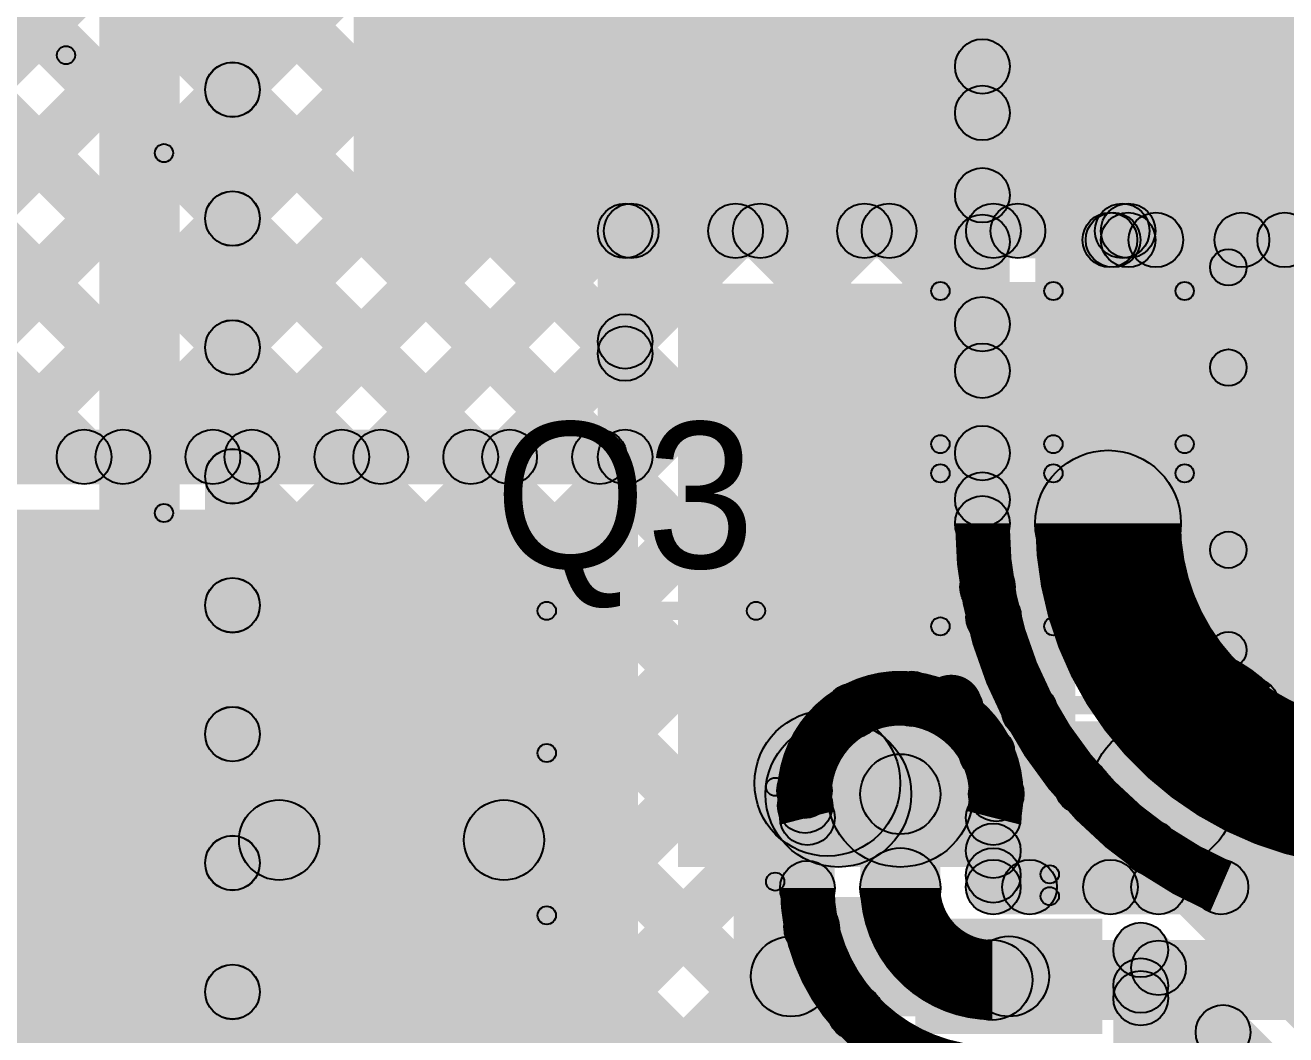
# Model space of a CAD drawing. Header units: millimetres. Extents: x 0 to 210, y 0 to 213.
# Drawn here: x 0.8249 to 1.1707, y 2.653 to 2.9299 of the extents above; entities that cross this region are included whole.
import ezdxf

# ---------------------------------------------------------------- set-up
doc = ezdxf.new("R2010")
doc.units = ezdxf.units.MM
doc.header["$MEASUREMENT"] = 0
for name, color, linetype in [('BottomLayer', 5, 'Continuous'), ('TopLayer', 1, 'Continuous'), ('TopOverlay', 2, 'Continuous'), ('TopPaste', 8, 'Continuous'), ('TopSolder', 216, 'Continuous'), ('ViaHoleLayer', 16, 'Continuous')]:
    doc.layers.add(name, color=color, linetype=linetype)

# ---------------------------------------------------------------- blocks, each defined once
blk = doc.blocks.new('____23_60')
at = {"layer": 'TopLayer'}
for points in [[(-0.01614, 0.05748), (0.01614, 0.05748), (0.01614, 0.02126), (-0.01614, 0.02126)], [(-0.05354, -0.02126), (-0.02126, -0.02126), (-0.02126, -0.05748), (-0.05354, -0.05748)], [(0.02126, -0.02126), (0.05354, -0.02126), (0.05354, -0.05748), (0.02126, -0.05748)]]:
    blk.add_hatch(color=1, dxfattribs=at).paths.add_polyline_path(points)
at = {"layer": 'TopOverlay'}
h = blk.add_hatch(color=2, dxfattribs=at)
edge = h.paths.add_edge_path()
edge.add_arc((-0.06127, 0.034), 0.0025, 0, 360)
h = blk.add_hatch(color=2, dxfattribs=at)
edge = h.paths.add_edge_path()
edge.add_arc((-0.06127, 0.034), 0.0025, 0, 360)
for points in [[(-0.06127, 0.0315), (-0.06127, 0.0365), (-0.02227, 0.0365), (-0.02227, 0.0315)], [(0.02227, 0.0315), (0.02227, 0.0365), (0.06127, 0.0365), (0.06127, 0.0315)], [(-0.06377, 0.034), (-0.05877, 0.034), (-0.05877, -0.02252), (-0.06377, -0.02252)], [(0.05877, 0.034), (0.06377, 0.034), (0.06377, -0.02339), (0.05877, -0.02339)], [(-0.013, -0.03117), (-0.013, -0.02617), (0.013, -0.02617), (0.013, -0.03117)]]:
    blk.add_hatch(color=2, dxfattribs=at).paths.add_polyline_path(points)
h = blk.add_hatch(color=2, dxfattribs=at)
edge = h.paths.add_edge_path()
edge.add_arc((-0.02227, 0.034), 0.0025, 0, 360)
h = blk.add_hatch(color=2, dxfattribs=at)
edge = h.paths.add_edge_path()
edge.add_arc((0.02227, 0.034), 0.0025, 0, 360)
h = blk.add_hatch(color=2, dxfattribs=at)
edge = h.paths.add_edge_path()
edge.add_arc((0.06127, 0.034), 0.0025, 0, 360)
h = blk.add_hatch(color=2, dxfattribs=at)
edge = h.paths.add_edge_path()
edge.add_arc((0.06127, 0.034), 0.0025, 0, 360)
h = blk.add_hatch(color=2, dxfattribs=at)
edge = h.paths.add_edge_path()
edge.add_arc((-0.06127, -0.02252), 0.0025, 0, 360)
h = blk.add_hatch(color=2, dxfattribs=at)
edge = h.paths.add_edge_path()
edge.add_arc((0.06127, -0.02339), 0.0025, 0, 360)
h = blk.add_hatch(color=2, dxfattribs=at)
edge = h.paths.add_edge_path()
edge.add_arc((-0.013, -0.02867), 0.0025, 0, 360)
h = blk.add_hatch(color=2, dxfattribs=at)
edge = h.paths.add_edge_path()
edge.add_arc((0.013, -0.02867), 0.0025, 0, 360)
h = blk.add_hatch(color=2, dxfattribs=at)
edge = h.paths.add_edge_path()
edge.add_arc((-0.07161, -0.045), 0.005, 0, 360)
h = blk.add_hatch(color=2, dxfattribs=at)
edge = h.paths.add_edge_path()
edge.add_arc((-0.06439, -0.045), 0.005, 0, 360)
at = {"layer": 'TopPaste'}
for points in [[(-0.01614, 0.05748), (0.01614, 0.05748), (0.01614, 0.02126), (-0.01614, 0.02126)], [(-0.05354, -0.02126), (-0.02126, -0.02126), (-0.02126, -0.05748), (-0.05354, -0.05748)], [(0.02126, -0.02126), (0.05354, -0.02126), (0.05354, -0.05748), (0.02126, -0.05748)]]:
    blk.add_hatch(color=8, dxfattribs=at).paths.add_polyline_path(points)
at = {"layer": 'TopSolder'}
for points in [[(-0.02014, 0.06148), (0.02014, 0.06148), (0.02014, 0.01726), (-0.02014, 0.01726)], [(-0.05754, -0.01726), (-0.01726, -0.01726), (-0.01726, -0.06148), (-0.05754, -0.06148)], [(0.01726, -0.01726), (0.05754, -0.01726), (0.05754, -0.06148), (0.01726, -0.06148)]]:
    blk.add_hatch(color=216, dxfattribs=at).paths.add_polyline_path(points)
at = {"layer": 'TopOverlay', "const_width": 0.01}
blk.add_lwpolyline([(-0.06439, -0.045, 1), (-0.07161, -0.045, 1)], format="xyb", close=True, dxfattribs=at)
at = {"layer": 'TopOverlay'}
for centre, radius in [((-0.06127, 0.034), 0.0025), ((-0.06127, 0.034), 0.0025), ((-0.02227, 0.034), 0.0025), ((0.02227, 0.034), 0.0025), ((0.06127, 0.034), 0.0025), ((0.06127, 0.034), 0.0025), ((-0.06127, -0.02252), 0.0025), ((0.06127, -0.02339), 0.0025), ((-0.013, -0.02867), 0.0025), ((0.013, -0.02867), 0.0025), ((-0.07161, -0.045), 0.005), ((-0.06439, -0.045), 0.005)]:
    blk.add_circle(centre, radius, dxfattribs=at)
blk = doc.blocks.new('74437368033_66')
at = {"layer": 'TopLayer'}
blk.add_hatch(color=1, dxfattribs=at).paths.add_polyline_path([(-0.26772, 0.0689), (-0.1063, 0.0689), (-0.1063, -0.0689), (-0.26772, -0.0689)])
at = {"layer": 'TopOverlay'}
h = blk.add_hatch(color=2, dxfattribs=at)
edge = h.paths.add_edge_path()
edge.add_arc((-0.20354, -0.07709), 0.0025, 0, 360)
for points in [[(-0.20604, -0.07709), (-0.20104, -0.07709), (-0.20104, -0.17583), (-0.20604, -0.17583)], [(-0.17493, -0.20091), (-0.17846, -0.20444), (-0.20531, -0.17759), (-0.20178, -0.17406)], [(0.17669, -0.20018), (0.17669, -0.20518), (-0.17669, -0.20518), (-0.17669, -0.20018)]]:
    blk.add_hatch(color=2, dxfattribs=at).paths.add_polyline_path(points)
h = blk.add_hatch(color=2, dxfattribs=at)
edge = h.paths.add_edge_path()
edge.add_arc((-0.20354, -0.17583), 0.0025, 0, 360)
h = blk.add_hatch(color=2, dxfattribs=at)
edge = h.paths.add_edge_path()
edge.add_arc((-0.20354, -0.17583), 0.0025, 0, 360)
h = blk.add_hatch(color=2, dxfattribs=at)
edge = h.paths.add_edge_path()
edge.add_arc((-0.17669, -0.20268), 0.0025, 0, 360)
h = blk.add_hatch(color=2, dxfattribs=at)
edge = h.paths.add_edge_path()
edge.add_arc((-0.17669, -0.20268), 0.0025, 0, 360)
at = {"layer": 'TopPaste'}
blk.add_hatch(color=8, dxfattribs=at).paths.add_polyline_path([(-0.26772, 0.0689), (-0.1063, 0.0689), (-0.1063, -0.0689), (-0.26772, -0.0689)])
at = {"layer": 'TopSolder'}
blk.add_hatch(color=216, dxfattribs=at).paths.add_polyline_path([(-0.27172, 0.0729), (-0.1023, 0.0729), (-0.1023, -0.0729), (-0.27172, -0.0729)])
at = {"layer": 'TopOverlay'}
for centre in [(-0.20354, -0.07709), (-0.20354, -0.17583), (-0.20354, -0.17583), (-0.17669, -0.20268), (-0.17669, -0.20268)]:
    blk.add_circle(centre, 0.0025, dxfattribs=at)
blk = doc.blocks.new('CAP_0603_73')
at = {"layer": 'TopLayer'}
for points in [[(-0.015, 0.0175), (-0.015, -0.0175), (-0.045, -0.0175), (-0.045, 0.0175)], [(0.045, 0.0175), (0.045, -0.0175), (0.015, -0.0175), (0.015, 0.0175)]]:
    blk.add_hatch(color=1, dxfattribs=at).paths.add_polyline_path(points)
at = {"layer": 'TopOverlay'}
h = blk.add_hatch(color=2, dxfattribs=at)
edge = h.paths.add_edge_path()
edge.add_arc((-0.049, 0.021), 0.0025, 0, 360)
h = blk.add_hatch(color=2, dxfattribs=at)
edge = h.paths.add_edge_path()
edge.add_arc((-0.049, 0.021), 0.0025, 0, 360)
for points in [[(-0.0465, -0.021), (-0.0515, -0.021), (-0.0515, 0.021), (-0.0465, 0.021)], [(-0.049, 0.0185), (-0.049, 0.0235), (-0.018, 0.0235), (-0.018, 0.0185)], [(0.018, 0.0185), (0.018, 0.0235), (0.049, 0.0235), (0.049, 0.0185)], [(-0.049, -0.0235), (-0.049, -0.0185), (-0.018, -0.0185), (-0.018, -0.0235)], [(0.018, -0.0235), (0.018, -0.0185), (0.049, -0.0185), (0.049, -0.0235)]]:
    blk.add_hatch(color=2, dxfattribs=at).paths.add_polyline_path(points)
h = blk.add_hatch(color=2, dxfattribs=at)
edge = h.paths.add_edge_path()
edge.add_arc((-0.018, 0.021), 0.0025, 0, 360)
h = blk.add_hatch(color=2, dxfattribs=at)
edge = h.paths.add_edge_path()
edge.add_arc((0.018, 0.021), 0.0025, 0, 360)
h = blk.add_hatch(color=2, dxfattribs=at)
edge = h.paths.add_edge_path()
edge.add_arc((-0.049, -0.021), 0.0025, 0, 360)
h = blk.add_hatch(color=2, dxfattribs=at)
edge = h.paths.add_edge_path()
edge.add_arc((-0.049, -0.021), 0.0025, 0, 360)
h = blk.add_hatch(color=2, dxfattribs=at)
edge = h.paths.add_edge_path()
edge.add_arc((-0.018, -0.021), 0.0025, 0, 360)
h = blk.add_hatch(color=2, dxfattribs=at)
edge = h.paths.add_edge_path()
edge.add_arc((0.018, -0.021), 0.0025, 0, 360)
at = {"layer": 'TopPaste'}
for points in [[(-0.015, 0.0175), (-0.015, -0.0175), (-0.045, -0.0175), (-0.045, 0.0175)], [(0.045, 0.0175), (0.045, -0.0175), (0.015, -0.0175), (0.015, 0.0175)]]:
    blk.add_hatch(color=8, dxfattribs=at).paths.add_polyline_path(points)
at = {"layer": 'TopSolder'}
for points in [[(-0.01264, 0.01986), (-0.01264, -0.01986), (-0.04736, -0.01986), (-0.04736, 0.01986)], [(0.04736, 0.01986), (0.04736, -0.01986), (0.01264, -0.01986), (0.01264, 0.01986)]]:
    blk.add_hatch(color=216, dxfattribs=at).paths.add_polyline_path(points)
at = {"layer": 'TopOverlay'}
for centre in [(-0.049, 0.021), (-0.049, 0.021), (-0.018, 0.021), (0.018, 0.021), (-0.049, -0.021), (-0.049, -0.021), (-0.018, -0.021), (0.018, -0.021)]:
    blk.add_circle(centre, 0.0025, dxfattribs=at)
blk = doc.blocks.new('CAP_0603_74')
at = {"layer": 'TopLayer'}
for points in [[(-0.015, 0.0175), (-0.015, -0.0175), (-0.045, -0.0175), (-0.045, 0.0175)], [(0.045, 0.0175), (0.045, -0.0175), (0.015, -0.0175), (0.015, 0.0175)]]:
    blk.add_hatch(color=1, dxfattribs=at).paths.add_polyline_path(points)
at = {"layer": 'TopOverlay'}
h = blk.add_hatch(color=2, dxfattribs=at)
edge = h.paths.add_edge_path()
edge.add_arc((-0.049, 0.021), 0.0025, 0, 360)
h = blk.add_hatch(color=2, dxfattribs=at)
edge = h.paths.add_edge_path()
edge.add_arc((-0.049, 0.021), 0.0025, 0, 360)
for points in [[(-0.0465, -0.021), (-0.0515, -0.021), (-0.0515, 0.021), (-0.0465, 0.021)], [(-0.049, 0.0185), (-0.049, 0.0235), (-0.018, 0.0235), (-0.018, 0.0185)], [(0.018, 0.0185), (0.018, 0.0235), (0.049, 0.0235), (0.049, 0.0185)], [(-0.049, -0.0235), (-0.049, -0.0185), (-0.018, -0.0185), (-0.018, -0.0235)], [(0.018, -0.0235), (0.018, -0.0185), (0.049, -0.0185), (0.049, -0.0235)]]:
    blk.add_hatch(color=2, dxfattribs=at).paths.add_polyline_path(points)
h = blk.add_hatch(color=2, dxfattribs=at)
edge = h.paths.add_edge_path()
edge.add_arc((-0.018, 0.021), 0.0025, 0, 360)
h = blk.add_hatch(color=2, dxfattribs=at)
edge = h.paths.add_edge_path()
edge.add_arc((0.018, 0.021), 0.0025, 0, 360)
h = blk.add_hatch(color=2, dxfattribs=at)
edge = h.paths.add_edge_path()
edge.add_arc((-0.049, -0.021), 0.0025, 0, 360)
h = blk.add_hatch(color=2, dxfattribs=at)
edge = h.paths.add_edge_path()
edge.add_arc((-0.049, -0.021), 0.0025, 0, 360)
h = blk.add_hatch(color=2, dxfattribs=at)
edge = h.paths.add_edge_path()
edge.add_arc((-0.018, -0.021), 0.0025, 0, 360)
h = blk.add_hatch(color=2, dxfattribs=at)
edge = h.paths.add_edge_path()
edge.add_arc((0.018, -0.021), 0.0025, 0, 360)
at = {"layer": 'TopPaste'}
for points in [[(-0.015, 0.0175), (-0.015, -0.0175), (-0.045, -0.0175), (-0.045, 0.0175)], [(0.045, 0.0175), (0.045, -0.0175), (0.015, -0.0175), (0.015, 0.0175)]]:
    blk.add_hatch(color=8, dxfattribs=at).paths.add_polyline_path(points)
at = {"layer": 'TopSolder'}
for points in [[(-0.01264, 0.01986), (-0.01264, -0.01986), (-0.04736, -0.01986), (-0.04736, 0.01986)], [(0.04736, 0.01986), (0.04736, -0.01986), (0.01264, -0.01986), (0.01264, 0.01986)]]:
    blk.add_hatch(color=216, dxfattribs=at).paths.add_polyline_path(points)
at = {"layer": 'TopOverlay'}
for centre in [(-0.049, 0.021), (-0.049, 0.021), (-0.018, 0.021), (0.018, 0.021), (-0.049, -0.021), (-0.049, -0.021), (-0.018, -0.021), (0.018, -0.021)]:
    blk.add_circle(centre, 0.0025, dxfattribs=at)
blk = doc.blocks.new('HX711_77')
at = {"layer": 'TopLayer'}
for points in [[(-0.13484, 0.18681), (-0.09154, 0.18681), (-0.09154, 0.16319), (-0.13484, 0.16319)], [(-0.13484, 0.13681), (-0.09154, 0.13681), (-0.09154, 0.11319), (-0.13484, 0.11319)]]:
    blk.add_hatch(color=1, dxfattribs=at).paths.add_polyline_path(points)
at = {"layer": 'TopOverlay'}
h = blk.add_hatch(color=2, dxfattribs=at)
edge = h.paths.add_edge_path()
edge.add_arc((-0.13258, 0.19921), 0.005, 0, 360)
h = blk.add_hatch(color=2, dxfattribs=at)
edge = h.paths.add_edge_path()
edge.add_arc((-0.12553, 0.19921), 0.005, 0, 360)
h = blk.add_hatch(color=2, dxfattribs=at)
edge = h.paths.add_edge_path()
edge.add_arc((-0.103, 0.1994), 0.0025, 0, 360)
for points in [[(-0.103, 0.1969), (-0.103, 0.2019), (0.105, 0.2019), (0.105, 0.1969)], [(-0.0995, 0.147), (-0.1045, 0.147), (-0.1045, 0.153), (-0.0995, 0.153)]]:
    blk.add_hatch(color=2, dxfattribs=at).paths.add_polyline_path(points)
h = blk.add_hatch(color=2, dxfattribs=at)
edge = h.paths.add_edge_path()
edge.add_arc((-0.102, 0.153), 0.0025, 0, 360)
h = blk.add_hatch(color=2, dxfattribs=at)
edge = h.paths.add_edge_path()
edge.add_arc((-0.102, 0.147), 0.0025, 0, 360)
at = {"layer": 'TopPaste'}
for points in [[(-0.13484, 0.18681), (-0.09154, 0.18681), (-0.09154, 0.16319), (-0.13484, 0.16319)], [(-0.13484, 0.13681), (-0.09154, 0.13681), (-0.09154, 0.11319), (-0.13484, 0.11319)]]:
    blk.add_hatch(color=8, dxfattribs=at).paths.add_polyline_path(points)
at = {"layer": 'TopSolder'}
for points in [[(-0.13884, 0.19081), (-0.08754, 0.19081), (-0.08754, 0.15919), (-0.13884, 0.15919)], [(-0.13884, 0.14081), (-0.08754, 0.14081), (-0.08754, 0.10919), (-0.13884, 0.10919)]]:
    blk.add_hatch(color=216, dxfattribs=at).paths.add_polyline_path(points)
at = {"layer": 'TopOverlay', "const_width": 0.01}
blk.add_lwpolyline([(-0.12553, 0.19921, 1), (-0.13258, 0.19921, 1)], format="xyb", close=True, dxfattribs=at)
at = {"layer": 'TopOverlay'}
for centre, radius in [((-0.13258, 0.19921), 0.005), ((-0.12553, 0.19921), 0.005), ((-0.103, 0.1994), 0.0025), ((-0.102, 0.153), 0.0025), ((-0.102, 0.147), 0.0025)]:
    blk.add_circle(centre, radius, dxfattribs=at)

msp = doc.modelspace()

# ---------------------------------------------------------------- hatches: boundary and pattern name
at = {"layer": 'BottomLayer'}
for points in [[(0.86728, 2.48953), (0.84528, 2.48953), (0.84528, 3.193), (0.86728, 3.193)], [(0.88928, 2.48953), (0.87428, 2.48953), (0.87428, 3.15525), (0.88928, 3.15525)], [(1.095, 2.7933), (1.08, 2.7933), (1.08, 3.149), (1.095, 3.149)], [(1.142, 2.7933), (1.102, 2.7933), (1.102, 3.149), (1.142, 3.149)], [(0.87647, 3.11903), (0.88708, 3.12964), (1.0928, 2.92392), (1.0822, 2.91331)], [(0.88708, 2.90694), (0.87647, 2.91755), (1.0822, 3.12327), (1.0928, 3.11267)], [(0.87647, 3.08368), (0.88708, 3.09429), (1.0928, 2.88856), (1.0822, 2.87795)], [(0.88708, 2.87159), (0.87647, 2.88219), (1.0822, 3.08792), (1.0928, 3.07731)], [(0.87647, 3.04832), (0.88708, 3.05893), (1.0928, 2.85321), (1.0822, 2.8426)], [(0.88708, 2.83623), (0.87647, 2.84684), (1.0822, 3.05256), (1.0928, 3.04196)], [(0.87647, 3.01297), (0.88708, 3.02357), (1.0928, 2.81785), (1.0822, 2.80724)], [(0.88708, 2.80088), (0.87647, 2.81148), (1.0822, 3.01721), (1.0928, 3.0066)], [(0.87647, 2.97761), (0.88708, 2.98822), (1.09422, 2.78107), (1.08362, 2.77047)], [(0.88708, 2.76552), (0.87647, 2.77613), (1.0822, 2.98185), (1.0928, 2.97125)], [(0.87647, 2.94226), (0.88708, 2.95286), (1.14114, 2.6988), (1.13053, 2.6882)], [(0.88708, 2.73017), (0.87647, 2.74077), (1.0822, 2.9465), (1.0928, 2.93589)], [(0.87647, 2.9069), (0.88708, 2.91751), (1.05737, 2.74722), (1.04676, 2.73661)], [(0.88708, 2.69481), (0.87647, 2.70542), (1.0822, 2.91114), (1.0928, 2.90053)], [(0.87647, 2.87155), (0.88708, 2.88215), (1.04401, 2.72522), (1.0334, 2.71462)], [(0.88708, 2.65946), (0.87647, 2.67006), (1.0822, 2.87579), (1.0928, 2.86518)], [(0.87647, 2.83619), (0.88708, 2.8468), (1.04592, 2.68796), (1.03531, 2.67735)], [(0.88708, 2.6241), (0.87647, 2.63471), (1.0822, 2.84043), (1.0928, 2.82982)], [(0.87647, 2.80084), (0.88708, 2.81144), (1.12813, 2.57039), (1.11752, 2.55978)], [(0.88708, 2.58874), (0.87647, 2.59935), (1.0822, 2.80508), (1.0928, 2.79447)], [(0.87647, 2.76548), (0.88708, 2.77609), (1.1228, 2.54036), (1.1122, 2.52976)], [(1.0735, 2.73981), (1.0629, 2.75042), (1.0853, 2.77282), (1.0959, 2.76221)], [(1.09406, 2.72501), (1.08345, 2.73562), (1.09508, 2.74725), (1.10569, 2.73664)], [(0.87647, 2.73013), (0.88708, 2.74073), (1.1228, 2.50501), (1.1122, 2.4944)], [(1.0958, 2.6914), (1.0852, 2.70201), (1.1096, 2.72641), (1.1202, 2.7158)], [(0.88708, 2.55339), (0.87647, 2.564), (1.03358, 2.7211), (1.04419, 2.7105)], [(1.076, 2.69324), (1.054, 2.69324), (1.054, 2.719), (1.076, 2.719)], [(1.047, 2.69324), (1.032, 2.69324), (1.032, 2.71252), (1.047, 2.71252)], [(1.098, 2.6935), (1.083, 2.6935), (1.083, 2.71252), (1.098, 2.71252)], [(1.0852, 2.69818), (1.0958, 2.70878), (1.10578, 2.6988), (1.09518, 2.6882)], [(1.12795, 2.6882), (1.11735, 2.6988), (1.12826, 2.70971), (1.13886, 2.69911)], [(0.87647, 2.69477), (0.88708, 2.70538), (1.22765, 2.3648), (1.21705, 2.3542)], [(1.0905, 2.686), (1.0905, 2.701), (1.15297, 2.701), (1.15297, 2.686)], [(0.88708, 2.51803), (0.87647, 2.52864), (1.0354, 2.68757), (1.04601, 2.67696)], [(1.09024, 2.657), (1.09024, 2.679), (1.212, 2.679), (1.212, 2.657)], [(0.87647, 2.65942), (0.88708, 2.67002), (1.01721, 2.53989), (1.00661, 2.52928)], [(0.88769, 2.48329), (0.87708, 2.49389), (1.04749, 2.6643), (1.0581, 2.6537)]]:
    msp.add_hatch(color=5, dxfattribs=at).paths.add_polyline_path(points)
h = msp.add_hatch(color=5, dxfattribs=at)
edge = h.paths.add_edge_path()
edge.add_arc((1.0875, 2.91861), 0.0075, 0, 360)
h = msp.add_hatch(color=5, dxfattribs=at)
edge = h.paths.add_edge_path()
edge.add_arc((0.88178, 2.91225), 0.0075, 0, 360)
h = msp.add_hatch(color=5, dxfattribs=at)
edge = h.paths.add_edge_path()
edge.add_arc((0.88178, 2.91221), 0.0075, 0, 360)
h = msp.add_hatch(color=5, dxfattribs=at)
edge = h.paths.add_edge_path()
edge.add_arc((1.0875, 2.90584), 0.0075, 0, 360)
h = msp.add_hatch(color=5, dxfattribs=at)
edge = h.paths.add_edge_path()
edge.add_arc((1.0875, 2.88326), 0.0075, 0, 360)
h = msp.add_hatch(color=5, dxfattribs=at)
edge = h.paths.add_edge_path()
edge.add_arc((0.88178, 2.87689), 0.0075, 0, 360)
h = msp.add_hatch(color=5, dxfattribs=at)
edge = h.paths.add_edge_path()
edge.add_arc((0.88178, 2.87685), 0.0075, 0, 360)
h = msp.add_hatch(color=5, dxfattribs=at)
edge = h.paths.add_edge_path()
edge.add_arc((1.0875, 2.87048), 0.0075, 0, 360)
h = msp.add_hatch(color=5, dxfattribs=at)
edge = h.paths.add_edge_path()
edge.add_arc((1.0875, 2.8479), 0.0075, 0, 360)
h = msp.add_hatch(color=5, dxfattribs=at)
edge = h.paths.add_edge_path()
edge.add_arc((0.88178, 2.84153), 0.0075, 0, 360)
h = msp.add_hatch(color=5, dxfattribs=at)
edge = h.paths.add_edge_path()
edge.add_arc((0.88178, 2.8415), 0.0075, 0, 360)
h = msp.add_hatch(color=5, dxfattribs=at)
edge = h.paths.add_edge_path()
edge.add_arc((1.0875, 2.83513), 0.0075, 0, 360)
h = msp.add_hatch(color=5, dxfattribs=at)
edge = h.paths.add_edge_path()
edge.add_arc((1.0875, 2.81255), 0.0075, 0, 360)
h = msp.add_hatch(color=5, dxfattribs=at)
edge = h.paths.add_edge_path()
edge.add_arc((0.88178, 2.80618), 0.0075, 0, 360)
h = msp.add_hatch(color=5, dxfattribs=at)
edge = h.paths.add_edge_path()
edge.add_arc((0.88178, 2.80614), 0.0075, 0, 360)
h = msp.add_hatch(color=5, dxfattribs=at)
edge = h.paths.add_edge_path()
edge.add_arc((1.122, 2.7933), 0.02, 0, 360)
h = msp.add_hatch(color=5, dxfattribs=at)
edge = h.paths.add_edge_path()
edge.add_arc((1.122, 2.7933), 0.02, 0, 360)
h = msp.add_hatch(color=5, dxfattribs=at)
edge = h.paths.add_edge_path()
edge.add_arc((1.0875, 2.79977), 0.0075, 0, 360)
h = msp.add_hatch(color=5, dxfattribs=at)
edge = h.paths.add_edge_path()
edge.add_arc((1.0875, 2.7933), 0.0075, 0, 360)
h = msp.add_hatch(color=5, dxfattribs=at)
edge = h.paths.add_edge_path()
edge.add_arc((1.0875, 2.7933), 0.0075, 0, 360)
h = msp.add_hatch(color=5, dxfattribs=at)
edge = h.paths.add_edge_path()
edge.add_arc((1.08892, 2.77577), 0.0075, 0, 360)
h = msp.add_hatch(color=5, dxfattribs=at)
edge = h.paths.add_edge_path()
edge.add_arc((0.88178, 2.77082), 0.0075, 0, 360)
h = msp.add_hatch(color=5, dxfattribs=at)
edge = h.paths.add_edge_path()
edge.add_arc((0.88178, 2.77078), 0.0075, 0, 360)
h = msp.add_hatch(color=5, dxfattribs=at)
edge = h.paths.add_edge_path()
edge.add_arc((1.0906, 2.76752), 0.0075, 0, 360)
h = msp.add_hatch(color=5, dxfattribs=at)
edge = h.paths.add_edge_path()
edge.add_arc((1.05207, 2.74191), 0.0075, 0, 360)
h = msp.add_hatch(color=5, dxfattribs=at)
edge = h.paths.add_edge_path()
edge.add_arc((1.0682, 2.74512), 0.0075, 0, 360)
h = msp.add_hatch(color=5, dxfattribs=at)
edge = h.paths.add_edge_path()
edge.add_arc((1.10038, 2.74194), 0.0075, 0, 360)
h = msp.add_hatch(color=5, dxfattribs=at)
edge = h.paths.add_edge_path()
edge.add_arc((0.88178, 2.73547), 0.0075, 0, 360)
h = msp.add_hatch(color=5, dxfattribs=at)
edge = h.paths.add_edge_path()
edge.add_arc((0.88178, 2.73543), 0.0075, 0, 360)
h = msp.add_hatch(color=5, dxfattribs=at)
edge = h.paths.add_edge_path()
edge.add_arc((1.08875, 2.73032), 0.0075, 0, 360)
h = msp.add_hatch(color=5, dxfattribs=at)
edge = h.paths.add_edge_path()
edge.add_arc((1.065, 2.719), 0.01181, 0, 360)
h = msp.add_hatch(color=5, dxfattribs=at)
edge = h.paths.add_edge_path()
edge.add_arc((1.065, 2.719), 0.011, 0, 360)
h = msp.add_hatch(color=5, dxfattribs=at)
edge = h.paths.add_edge_path()
edge.add_arc((1.03871, 2.71992), 0.0075, 0, 360)
h = msp.add_hatch(color=5, dxfattribs=at)
edge = h.paths.add_edge_path()
edge.add_arc((1.09131, 2.719), 0.0075, 0, 360)
h = msp.add_hatch(color=5, dxfattribs=at)
edge = h.paths.add_edge_path()
edge.add_arc((1.09131, 2.719), 0.0075, 0, 360)
h = msp.add_hatch(color=5, dxfattribs=at)
edge = h.paths.add_edge_path()
edge.add_arc((1.1149, 2.72111), 0.0075, 0, 360)
h = msp.add_hatch(color=5, dxfattribs=at)
edge = h.paths.add_edge_path()
edge.add_arc((1.03888, 2.7158), 0.0075, 0, 360)
h = msp.add_hatch(color=5, dxfattribs=at)
edge = h.paths.add_edge_path()
edge.add_arc((1.0395, 2.71252), 0.0075, 0, 360)
h = msp.add_hatch(color=5, dxfattribs=at)
edge = h.paths.add_edge_path()
edge.add_arc((1.0395, 2.71252), 0.0075, 0, 360)
h = msp.add_hatch(color=5, dxfattribs=at)
edge = h.paths.add_edge_path()
edge.add_arc((1.0905, 2.71252), 0.0075, 0, 360)
h = msp.add_hatch(color=5, dxfattribs=at)
edge = h.paths.add_edge_path()
edge.add_arc((1.0905, 2.71252), 0.0075, 0, 360)
h = msp.add_hatch(color=5, dxfattribs=at)
edge = h.paths.add_edge_path()
edge.add_arc((1.13356, 2.70441), 0.0075, 0, 360)
h = msp.add_hatch(color=5, dxfattribs=at)
edge = h.paths.add_edge_path()
edge.add_arc((1.0905, 2.70348), 0.0075, 0, 360)
h = msp.add_hatch(color=5, dxfattribs=at)
edge = h.paths.add_edge_path()
edge.add_arc((0.88178, 2.70011), 0.0075, 0, 360)
h = msp.add_hatch(color=5, dxfattribs=at)
edge = h.paths.add_edge_path()
edge.add_arc((0.88178, 2.70007), 0.0075, 0, 360)
h = msp.add_hatch(color=5, dxfattribs=at)
edge = h.paths.add_edge_path()
edge.add_arc((1.065, 2.69324), 0.011, 0, 360)
h = msp.add_hatch(color=5, dxfattribs=at)
edge = h.paths.add_edge_path()
edge.add_arc((1.065, 2.69324), 0.011, 0, 360)
h = msp.add_hatch(color=5, dxfattribs=at)
edge = h.paths.add_edge_path()
edge.add_arc((1.0905, 2.69671), 0.0075, 0, 360)
h = msp.add_hatch(color=5, dxfattribs=at)
edge = h.paths.add_edge_path()
edge.add_arc((1.0905, 2.6935), 0.0075, 0, 360)
h = msp.add_hatch(color=5, dxfattribs=at)
edge = h.paths.add_edge_path()
edge.add_arc((1.0905, 2.6935), 0.0075, 0, 360)
h = msp.add_hatch(color=5, dxfattribs=at)
edge = h.paths.add_edge_path()
edge.add_arc((1.10048, 2.6935), 0.0075, 0, 360)
h = msp.add_hatch(color=5, dxfattribs=at)
edge = h.paths.add_edge_path()
edge.add_arc((1.12265, 2.6935), 0.0075, 0, 360)
h = msp.add_hatch(color=5, dxfattribs=at)
edge = h.paths.add_edge_path()
edge.add_arc((1.13584, 2.6935), 0.0075, 0, 360)
h = msp.add_hatch(color=5, dxfattribs=at)
edge = h.paths.add_edge_path()
edge.add_arc((1.15297, 2.6935), 0.0075, 0, 360)
h = msp.add_hatch(color=5, dxfattribs=at)
edge = h.paths.add_edge_path()
edge.add_arc((1.15297, 2.6935), 0.0075, 0, 360)
h = msp.add_hatch(color=5, dxfattribs=at)
edge = h.paths.add_edge_path()
edge.add_arc((1.0395, 2.69324), 0.0075, 0, 360)
h = msp.add_hatch(color=5, dxfattribs=at)
edge = h.paths.add_edge_path()
edge.add_arc((1.0395, 2.69324), 0.0075, 0, 360)
h = msp.add_hatch(color=5, dxfattribs=at)
edge = h.paths.add_edge_path()
edge.add_arc((1.04062, 2.68265), 0.0075, 0, 360)
h = msp.add_hatch(color=5, dxfattribs=at)
edge = h.paths.add_edge_path()
edge.add_arc((1.0407, 2.68226), 0.0075, 0, 360)
h = msp.add_hatch(color=5, dxfattribs=at)
edge = h.paths.add_edge_path()
edge.add_arc((1.09024, 2.668), 0.011, 0, 360)
h = msp.add_hatch(color=5, dxfattribs=at)
edge = h.paths.add_edge_path()
edge.add_arc((1.09024, 2.668), 0.011, 0, 360)
h = msp.add_hatch(color=5, dxfattribs=at)
edge = h.paths.add_edge_path()
edge.add_arc((0.88178, 2.66476), 0.0075, 0, 360)
h = msp.add_hatch(color=5, dxfattribs=at)
edge = h.paths.add_edge_path()
edge.add_arc((0.88178, 2.66472), 0.0075, 0, 360)
h = msp.add_hatch(color=5, dxfattribs=at)
edge = h.paths.add_edge_path()
edge.add_arc((1.05279, 2.659), 0.0075, 0, 360)
at = {"layer": 'TopLayer'}
for points in [[(0.915, 2.868), (1.113, 2.868), (1.113, 3.29471), (0.915, 3.29471)], [(0.69159, 3.16249), (0.7022, 3.1731), (0.9965, 2.8788), (0.98589, 2.8682)], [(0.90406, 3.16216), (0.91466, 3.17277), (1.33682, 2.75061), (1.32621, 2.74001)], [(0.5902, 3.15782), (0.6008, 3.16843), (0.95243, 2.8168), (0.94182, 2.8062)], [(0.71562, 2.8062), (0.70502, 2.8168), (1.0572, 3.16898), (1.0678, 3.15838)], [(0.92775, 2.8062), (0.91715, 2.8168), (1.27015, 3.1698), (1.28075, 3.1592)], [(0.63122, 3.15216), (0.64182, 3.16276), (0.98778, 2.8168), (0.97718, 2.8062)], [(0.73615, 3.15329), (0.74676, 3.1639), (1.03185, 2.8788), (1.02124, 2.8682)], [(0.77167, 3.15313), (0.78227, 3.16373), (1.06721, 2.8788), (1.0566, 2.8682)], [(0.6695, 3.14923), (0.68011, 3.15983), (0.9948, 2.84514), (0.9842, 2.83453)], [(0.81021, 3.14994), (0.82081, 3.16055), (1.10256, 2.8788), (1.09195, 2.8682)], [(0.84556, 3.14994), (0.85617, 3.16055), (1.14042, 2.8763), (1.12981, 2.8657)], [(0.88092, 3.14994), (0.89152, 3.16055), (1.17577, 2.8763), (1.16516, 2.8657)], [(1.02511, 2.8682), (1.0145, 2.8788), (1.27398, 3.13828), (1.28459, 3.12767)], [(0.75098, 2.8062), (0.74037, 2.8168), (1.0572, 3.13363), (1.0678, 3.12302)], [(0.5902, 3.12247), (0.6008, 3.13307), (0.91707, 2.8168), (0.90647, 2.8062)], [(0.8924, 2.8062), (0.88179, 2.8168), (1.19151, 3.12652), (1.20211, 3.11591)], [(0.78633, 2.8062), (0.77573, 2.8168), (1.08223, 3.1233), (1.09283, 3.1127)], [(0.82169, 2.8062), (0.81108, 2.8168), (1.11758, 3.1233), (1.12819, 3.1127)], [(0.85704, 2.8062), (0.84644, 2.8168), (1.15594, 3.1263), (1.16654, 3.1157)], [(1.09582, 2.8682), (1.08521, 2.8788), (1.33167, 3.12526), (1.34228, 3.11466)], [(1.06047, 2.8682), (1.04986, 2.8788), (1.29273, 3.12168), (1.30334, 3.11107)], [(1.13118, 2.8682), (1.12057, 2.8788), (1.34935, 3.10759), (1.35996, 3.09698)], [(0.5902, 3.08711), (0.6008, 3.09772), (0.88172, 2.8168), (0.87111, 2.8062)], [(1.16403, 2.8657), (1.15342, 2.8763), (1.36703, 3.08991), (1.37764, 3.0793)], [(1.09, 2.868), (1.304, 2.868), (1.304, 3.085), (1.09, 3.085)], [(0.5902, 3.05176), (0.6008, 3.06236), (0.84636, 2.8168), (0.83576, 2.8062)], [(1.131, 2.748), (1.436, 2.748), (1.436, 3.02499), (1.131, 3.02499)], [(0.9895, 2.866), (0.9895, 2.881), (1.1275, 2.881), (1.1275, 2.866)], [(1.12868, 2.8657), (1.11807, 2.8763), (1.12057, 2.8788), (1.13118, 2.8682)], [(1.1225, 2.8635), (1.1225, 2.8785), (1.1275, 2.8785), (1.1275, 2.8635)], [(1.1275, 2.8635), (1.1275, 2.8785), (1.1875, 2.8785), (1.1875, 2.8635)], [(0.997, 2.8115), (0.982, 2.8115), (0.982, 2.8735), (0.997, 2.8735)], [(1.16, 2.836), (1.15, 2.836), (1.15, 2.8635), (1.16, 2.8635)], [(1.004, 2.699), (1.113, 2.699), (1.113, 2.859), (1.004, 2.859)], [(0.96311, 2.8062), (0.9525, 2.8168), (0.9842, 2.8485), (0.9948, 2.83789)], [(1.155, 2.831), (1.155, 2.841), (1.18, 2.841), (1.18, 2.831)], [(0.64493, 2.804), (0.64493, 2.819), (0.9895, 2.819), (0.9895, 2.804)], [(0.65943, 2.536), (0.993, 2.536), (0.993, 2.797), (0.65943, 2.797)], [(1.155, 2.781), (1.155, 2.791), (1.18, 2.791), (1.18, 2.781)], [(1.16, 2.7585), (1.15, 2.7585), (1.15, 2.786), (1.16, 2.786)], [(1.14989, 2.7435), (1.14989, 2.7585), (1.1875, 2.7585), (1.1875, 2.7435)], [(1.17227, 2.73252), (1.16167, 2.74312), (1.17485, 2.7563), (1.18545, 2.7457)], [(1.15609, 2.73809), (1.1667, 2.7487), (1.22896, 2.68644), (1.21835, 2.67583)], [(1.03086, 2.70786), (1.05914, 2.73614), (1.06214, 2.73314), (1.03386, 2.70486)], [(1.048, 2.699), (1.048, 2.739), (1.065, 2.739), (1.065, 2.699)], [(1.065, 2.699), (1.065, 2.739), (1.137, 2.739), (1.137, 2.699)], [(1.12286, 2.70486), (1.15114, 2.73314), (1.24414, 2.64014), (1.21586, 2.61186)], [(0.76661, 2.6954), (0.76661, 2.7174), (0.8946, 2.7174), (0.8946, 2.6954)], [(0.8946, 2.6954), (0.8946, 2.7174), (0.95626, 2.7174), (0.95626, 2.6954)], [(1.12566, 2.67094), (1.13627, 2.68155), (1.2008, 2.61701), (1.1902, 2.60641)], [(1.035, 2.658), (1.035, 2.68), (1.09481, 2.68), (1.09481, 2.658)], [(1.13846, 2.64531), (1.12346, 2.64531), (1.12346, 2.67625), (1.13846, 2.67625)], [(1.13627, 2.66116), (1.12566, 2.67176), (1.13055, 2.67666), (1.14116, 2.66605)], [(1.12566, 2.65771), (1.13627, 2.66832), (1.2008, 2.60378), (1.1902, 2.59318)], [(1.13627, 2.6258), (1.12566, 2.63641), (1.14823, 2.65898), (1.15884, 2.64837)]]:
    msp.add_hatch(color=1, dxfattribs=at).paths.add_polyline_path(points)
h = msp.add_hatch(color=1, dxfattribs=at)
edge = h.paths.add_edge_path()
edge.add_arc((0.9895, 2.8735), 0.0075, 0, 360)
h = msp.add_hatch(color=1, dxfattribs=at)
edge = h.paths.add_edge_path()
edge.add_arc((0.9895, 2.8735), 0.0075, 0, 360)
h = msp.add_hatch(color=1, dxfattribs=at)
edge = h.paths.add_edge_path()
edge.add_arc((0.99119, 2.8735), 0.0075, 0, 360)
h = msp.add_hatch(color=1, dxfattribs=at)
edge = h.paths.add_edge_path()
edge.add_arc((1.01981, 2.8735), 0.0075, 0, 360)
h = msp.add_hatch(color=1, dxfattribs=at)
edge = h.paths.add_edge_path()
edge.add_arc((1.02655, 2.8735), 0.0075, 0, 360)
h = msp.add_hatch(color=1, dxfattribs=at)
edge = h.paths.add_edge_path()
edge.add_arc((1.05516, 2.8735), 0.0075, 0, 360)
h = msp.add_hatch(color=1, dxfattribs=at)
edge = h.paths.add_edge_path()
edge.add_arc((1.0619, 2.8735), 0.0075, 0, 360)
h = msp.add_hatch(color=1, dxfattribs=at)
edge = h.paths.add_edge_path()
edge.add_arc((1.09052, 2.8735), 0.0075, 0, 360)
h = msp.add_hatch(color=1, dxfattribs=at)
edge = h.paths.add_edge_path()
edge.add_arc((1.09726, 2.8735), 0.0075, 0, 360)
h = msp.add_hatch(color=1, dxfattribs=at)
edge = h.paths.add_edge_path()
edge.add_arc((1.12587, 2.8735), 0.0075, 0, 360)
h = msp.add_hatch(color=1, dxfattribs=at)
edge = h.paths.add_edge_path()
edge.add_arc((1.12587, 2.8735), 0.0075, 0, 360)
h = msp.add_hatch(color=1, dxfattribs=at)
edge = h.paths.add_edge_path()
edge.add_arc((1.1275, 2.8735), 0.0075, 0, 360)
h = msp.add_hatch(color=1, dxfattribs=at)
edge = h.paths.add_edge_path()
edge.add_arc((1.1225, 2.871), 0.0075, 0, 360)
h = msp.add_hatch(color=1, dxfattribs=at)
edge = h.paths.add_edge_path()
edge.add_arc((1.12337, 2.871), 0.0075, 0, 360)
h = msp.add_hatch(color=1, dxfattribs=at)
edge = h.paths.add_edge_path()
edge.add_arc((1.1275, 2.871), 0.0075, 0, 360)
h = msp.add_hatch(color=1, dxfattribs=at)
edge = h.paths.add_edge_path()
edge.add_arc((1.1275, 2.871), 0.0075, 0, 360)
h = msp.add_hatch(color=1, dxfattribs=at)
edge = h.paths.add_edge_path()
edge.add_arc((1.13511, 2.871), 0.0075, 0, 360)
h = msp.add_hatch(color=1, dxfattribs=at)
edge = h.paths.add_edge_path()
edge.add_arc((1.15873, 2.871), 0.0075, 0, 360)
h = msp.add_hatch(color=1, dxfattribs=at)
edge = h.paths.add_edge_path()
edge.add_arc((1.17047, 2.871), 0.0075, 0, 360)
h = msp.add_hatch(color=1, dxfattribs=at)
edge = h.paths.add_edge_path()
edge.add_arc((1.155, 2.8635), 0.005, 0, 360)
h = msp.add_hatch(color=1, dxfattribs=at)
edge = h.paths.add_edge_path()
edge.add_arc((0.9895, 2.84319), 0.0075, 0, 360)
h = msp.add_hatch(color=1, dxfattribs=at)
edge = h.paths.add_edge_path()
edge.add_arc((0.9895, 2.83984), 0.0075, 0, 360)
h = msp.add_hatch(color=1, dxfattribs=at)
edge = h.paths.add_edge_path()
edge.add_arc((1.155, 2.836), 0.005, 0, 360)
h = msp.add_hatch(color=1, dxfattribs=at)
edge = h.paths.add_edge_path()
edge.add_arc((1.155, 2.836), 0.005, 0, 360)
h = msp.add_hatch(color=1, dxfattribs=at)
edge = h.paths.add_edge_path()
edge.add_arc((0.84106, 2.8115), 0.0075, 0, 360)
h = msp.add_hatch(color=1, dxfattribs=at)
edge = h.paths.add_edge_path()
edge.add_arc((0.85174, 2.8115), 0.0075, 0, 360)
h = msp.add_hatch(color=1, dxfattribs=at)
edge = h.paths.add_edge_path()
edge.add_arc((0.87642, 2.8115), 0.0075, 0, 360)
h = msp.add_hatch(color=1, dxfattribs=at)
edge = h.paths.add_edge_path()
edge.add_arc((0.8871, 2.8115), 0.0075, 0, 360)
h = msp.add_hatch(color=1, dxfattribs=at)
edge = h.paths.add_edge_path()
edge.add_arc((0.91177, 2.8115), 0.0075, 0, 360)
h = msp.add_hatch(color=1, dxfattribs=at)
edge = h.paths.add_edge_path()
edge.add_arc((0.92245, 2.8115), 0.0075, 0, 360)
h = msp.add_hatch(color=1, dxfattribs=at)
edge = h.paths.add_edge_path()
edge.add_arc((0.94713, 2.8115), 0.0075, 0, 360)
h = msp.add_hatch(color=1, dxfattribs=at)
edge = h.paths.add_edge_path()
edge.add_arc((0.95781, 2.8115), 0.0075, 0, 360)
h = msp.add_hatch(color=1, dxfattribs=at)
edge = h.paths.add_edge_path()
edge.add_arc((0.98248, 2.8115), 0.0075, 0, 360)
h = msp.add_hatch(color=1, dxfattribs=at)
edge = h.paths.add_edge_path()
edge.add_arc((0.9895, 2.8115), 0.0075, 0, 360)
h = msp.add_hatch(color=1, dxfattribs=at)
edge = h.paths.add_edge_path()
edge.add_arc((0.9895, 2.8115), 0.0075, 0, 360)
h = msp.add_hatch(color=1, dxfattribs=at)
edge = h.paths.add_edge_path()
edge.add_arc((1.155, 2.786), 0.005, 0, 360)
h = msp.add_hatch(color=1, dxfattribs=at)
edge = h.paths.add_edge_path()
edge.add_arc((1.155, 2.786), 0.005, 0, 360)
h = msp.add_hatch(color=1, dxfattribs=at)
edge = h.paths.add_edge_path()
edge.add_arc((1.155, 2.7585), 0.005, 0, 360)
h = msp.add_hatch(color=1, dxfattribs=at)
edge = h.paths.add_edge_path()
edge.add_arc((1.14989, 2.751), 0.0075, 0, 360)
h = msp.add_hatch(color=1, dxfattribs=at)
edge = h.paths.add_edge_path()
edge.add_arc((1.14989, 2.751), 0.0075, 0, 360)
h = msp.add_hatch(color=1, dxfattribs=at)
edge = h.paths.add_edge_path()
edge.add_arc((1.14989, 2.751), 0.0075, 0, 360)
h = msp.add_hatch(color=1, dxfattribs=at)
edge = h.paths.add_edge_path()
edge.add_arc((1.1614, 2.7434), 0.0075, 0, 360)
h = msp.add_hatch(color=1, dxfattribs=at)
edge = h.paths.add_edge_path()
edge.add_arc((1.1614, 2.7434), 0.0075, 0, 360)
h = msp.add_hatch(color=1, dxfattribs=at)
edge = h.paths.add_edge_path()
edge.add_arc((1.1614, 2.7434), 0.0075, 0, 360)
h = msp.add_hatch(color=1, dxfattribs=at)
edge = h.paths.add_edge_path()
edge.add_arc((1.16697, 2.73782), 0.0075, 0, 360)
h = msp.add_hatch(color=1, dxfattribs=at)
edge = h.paths.add_edge_path()
edge.add_arc((1.045, 2.722), 0.02, 0, 360)
h = msp.add_hatch(color=1, dxfattribs=at)
edge = h.paths.add_edge_path()
edge.add_arc((1.048, 2.719), 0.02, 0, 360)
h = msp.add_hatch(color=1, dxfattribs=at)
edge = h.paths.add_edge_path()
edge.add_arc((1.048, 2.719), 0.02, 0, 360)
h = msp.add_hatch(color=1, dxfattribs=at)
edge = h.paths.add_edge_path()
edge.add_arc((1.065, 2.719), 0.02, 0, 360)
h = msp.add_hatch(color=1, dxfattribs=at)
edge = h.paths.add_edge_path()
edge.add_arc((1.065, 2.719), 0.02, 0, 360)
h = msp.add_hatch(color=1, dxfattribs=at)
edge = h.paths.add_edge_path()
edge.add_arc((1.137, 2.719), 0.02, 0, 360)
h = msp.add_hatch(color=1, dxfattribs=at)
edge = h.paths.add_edge_path()
edge.add_arc((1.137, 2.719), 0.02, 0, 360)
h = msp.add_hatch(color=1, dxfattribs=at)
edge = h.paths.add_edge_path()
edge.add_arc((1.065, 2.719), 0.01181, 0, 360)
h = msp.add_hatch(color=1, dxfattribs=at)
edge = h.paths.add_edge_path()
edge.add_arc((0.8946, 2.7064), 0.011, 0, 360)
h = msp.add_hatch(color=1, dxfattribs=at)
edge = h.paths.add_edge_path()
edge.add_arc((0.8946, 2.7064), 0.011, 0, 360)
h = msp.add_hatch(color=1, dxfattribs=at)
edge = h.paths.add_edge_path()
edge.add_arc((0.95626, 2.7064), 0.011, 0, 360)
h = msp.add_hatch(color=1, dxfattribs=at)
edge = h.paths.add_edge_path()
edge.add_arc((1.13096, 2.67625), 0.0075, 0, 360)
h = msp.add_hatch(color=1, dxfattribs=at)
edge = h.paths.add_edge_path()
edge.add_arc((1.13096, 2.67625), 0.0075, 0, 360)
h = msp.add_hatch(color=1, dxfattribs=at)
edge = h.paths.add_edge_path()
edge.add_arc((1.035, 2.669), 0.011, 0, 360)
h = msp.add_hatch(color=1, dxfattribs=at)
edge = h.paths.add_edge_path()
edge.add_arc((1.09481, 2.669), 0.011, 0, 360)
h = msp.add_hatch(color=1, dxfattribs=at)
edge = h.paths.add_edge_path()
edge.add_arc((1.13586, 2.67135), 0.0075, 0, 360)
h = msp.add_hatch(color=1, dxfattribs=at)
edge = h.paths.add_edge_path()
edge.add_arc((1.13096, 2.66646), 0.0075, 0, 360)
h = msp.add_hatch(color=1, dxfattribs=at)
edge = h.paths.add_edge_path()
edge.add_arc((1.13096, 2.66302), 0.0075, 0, 360)
h = msp.add_hatch(color=1, dxfattribs=at)
edge = h.paths.add_edge_path()
edge.add_arc((1.15353, 2.65368), 0.0075, 0, 360)
at = {"layer": 'ViaHoleLayer'}
h = msp.add_hatch(color=16, dxfattribs=at)
edge = h.paths.add_edge_path()
edge.add_arc((1.065, 2.719), 0.00591, 0, 360)

# ---------------------------------------------------------------- linework, layer by layer
at = {"layer": 'BottomLayer'}
for points, const_width in [([(1.1963, 2.719, -0.414214), (1.122, 2.7933)], 0.04), ([(1.15297, 2.6935, -0.298737), (1.0875, 2.7933)], 0.015), ([(1.0395, 2.71252, -1.132908), (1.09131, 2.719)], 0.015), ([(1.09131, 2.719, -0.062313), (1.0905, 2.71252)], 0.015), ([(1.09024, 2.668, -0.414214), (1.065, 2.69324)], 0.022), ([(1.09024, 2.6425, -0.414214), (1.0395, 2.69324)], 0.015)]:
    msp.add_lwpolyline(points, format="xyb", dxfattribs=dict(at, const_width=const_width))
for centre, radius in [((1.0875, 2.91861), 0.0075), ((0.88178, 2.91225), 0.0075), ((0.88178, 2.91221), 0.0075), ((1.0875, 2.90584), 0.0075), ((1.0875, 2.88326), 0.0075), ((0.88178, 2.87689), 0.0075), ((0.88178, 2.87685), 0.0075), ((1.0875, 2.87048), 0.0075), ((1.0875, 2.8479), 0.0075), ((0.88178, 2.84153), 0.0075), ((0.88178, 2.8415), 0.0075), ((1.0875, 2.83513), 0.0075), ((1.0875, 2.81255), 0.0075), ((0.88178, 2.80618), 0.0075), ((0.88178, 2.80614), 0.0075), ((1.122, 2.7933), 0.02), ((1.122, 2.7933), 0.02), ((1.0875, 2.79977), 0.0075), ((1.0875, 2.7933), 0.0075), ((1.0875, 2.7933), 0.0075), ((1.08892, 2.77577), 0.0075), ((0.88178, 2.77082), 0.0075), ((0.88178, 2.77078), 0.0075), ((1.0906, 2.76752), 0.0075), ((1.05207, 2.74191), 0.0075), ((1.0682, 2.74512), 0.0075), ((1.10038, 2.74194), 0.0075), ((0.88178, 2.73547), 0.0075), ((0.88178, 2.73543), 0.0075), ((1.08875, 2.73032), 0.0075), ((1.065, 2.719), 0.011), ((1.03871, 2.71992), 0.0075), ((1.09131, 2.719), 0.0075), ((1.09131, 2.719), 0.0075), ((1.1149, 2.72111), 0.0075), ((1.03888, 2.7158), 0.0075), ((1.0395, 2.71252), 0.0075), ((1.0395, 2.71252), 0.0075), ((1.0905, 2.71252), 0.0075), ((1.0905, 2.71252), 0.0075), ((1.13356, 2.70441), 0.0075), ((1.0905, 2.70348), 0.0075), ((0.88178, 2.70011), 0.0075), ((0.88178, 2.70007), 0.0075), ((1.065, 2.69324), 0.011), ((1.065, 2.69324), 0.011), ((1.0905, 2.69671), 0.0075), ((1.0905, 2.6935), 0.0075), ((1.0905, 2.6935), 0.0075), ((1.10048, 2.6935), 0.0075), ((1.12265, 2.6935), 0.0075), ((1.13584, 2.6935), 0.0075), ((1.15297, 2.6935), 0.0075), ((1.15297, 2.6935), 0.0075), ((1.0395, 2.69324), 0.0075), ((1.0395, 2.69324), 0.0075), ((1.04062, 2.68265), 0.0075), ((1.0407, 2.68226), 0.0075), ((1.09024, 2.668), 0.011), ((1.09024, 2.668), 0.011), ((0.88178, 2.66476), 0.0075), ((0.88178, 2.66472), 0.0075), ((1.05279, 2.659), 0.0075)]:
    msp.add_circle(centre, radius, dxfattribs=at)
at = {"layer": 'TopLayer', "const_width": 0.015}
msp.add_lwpolyline([(1.14989, 2.751, -0.100933), (1.1614, 2.7434)], format="xyb", dxfattribs=at)
msp.add_lwpolyline([(1.14989, 2.751, -0.100933), (1.1614, 2.7434)], format="xyb", dxfattribs=at)
at = {"layer": 'TopLayer'}
for centre, radius in [((0.9895, 2.8735), 0.0075), ((0.9895, 2.8735), 0.0075), ((0.99119, 2.8735), 0.0075), ((1.01981, 2.8735), 0.0075), ((1.02655, 2.8735), 0.0075), ((1.05516, 2.8735), 0.0075), ((1.0619, 2.8735), 0.0075), ((1.09052, 2.8735), 0.0075), ((1.09726, 2.8735), 0.0075), ((1.12587, 2.8735), 0.0075), ((1.12587, 2.8735), 0.0075), ((1.1275, 2.8735), 0.0075), ((1.1225, 2.871), 0.0075), ((1.12337, 2.871), 0.0075), ((1.1275, 2.871), 0.0075), ((1.1275, 2.871), 0.0075), ((1.13511, 2.871), 0.0075), ((1.15873, 2.871), 0.0075), ((1.17047, 2.871), 0.0075), ((1.155, 2.8635), 0.005), ((0.9895, 2.84319), 0.0075), ((0.9895, 2.83984), 0.0075), ((1.155, 2.836), 0.005), ((1.155, 2.836), 0.005), ((0.84106, 2.8115), 0.0075), ((0.85174, 2.8115), 0.0075), ((0.87642, 2.8115), 0.0075), ((0.8871, 2.8115), 0.0075), ((0.91177, 2.8115), 0.0075), ((0.92245, 2.8115), 0.0075), ((0.94713, 2.8115), 0.0075), ((0.95781, 2.8115), 0.0075), ((0.98248, 2.8115), 0.0075), ((0.9895, 2.8115), 0.0075), ((0.9895, 2.8115), 0.0075), ((1.155, 2.786), 0.005), ((1.155, 2.786), 0.005), ((1.155, 2.7585), 0.005), ((1.14989, 2.751), 0.0075), ((1.14989, 2.751), 0.0075), ((1.14989, 2.751), 0.0075), ((1.1614, 2.7434), 0.0075), ((1.1614, 2.7434), 0.0075), ((1.1614, 2.7434), 0.0075), ((1.16697, 2.73782), 0.0075), ((1.045, 2.722), 0.02), ((1.048, 2.719), 0.02), ((1.048, 2.719), 0.02), ((1.065, 2.719), 0.02), ((1.065, 2.719), 0.02), ((1.137, 2.719), 0.02), ((1.137, 2.719), 0.02), ((0.8946, 2.7064), 0.011), ((0.8946, 2.7064), 0.011), ((0.95626, 2.7064), 0.011), ((1.13096, 2.67625), 0.0075), ((1.13096, 2.67625), 0.0075), ((1.035, 2.669), 0.011), ((1.09481, 2.669), 0.011), ((1.13586, 2.67135), 0.0075), ((1.13096, 2.66646), 0.0075), ((1.13096, 2.66302), 0.0075), ((1.15353, 2.65368), 0.0075)]:
    msp.add_circle(centre, radius, dxfattribs=at)

# ---------------------------------------------------------------- block references
for name, p, rotation in [('74437368033_66', (0.65943, 2.719), 180), ('CAP_0603_73', (1.125, 2.836), 360), ('CAP_0603_74', (1.125, 2.786), 360), ('____23_60', (1.002, 2.708), 90), ('HX711_77', (1.208, 2.544), 360)]:
    msp.add_blockref(name, p, dxfattribs=dict(rotation=rotation))

# ---------------------------------------------------------------- texts
at = {"layer": 'TopOverlay'}
msp.add_text('Q3', height=0.04, dxfattribs=at).set_placement((0.95368, 2.78101))

doc.saveas('drawing.dxf')
